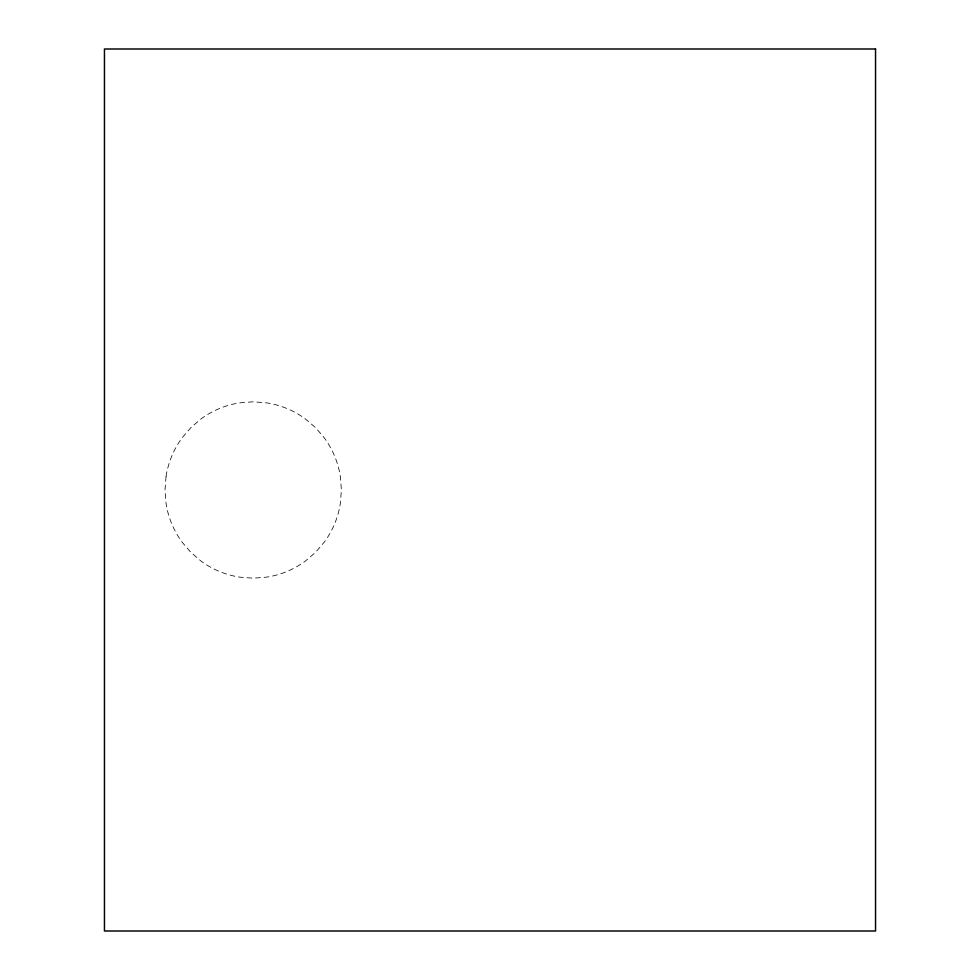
<?xml version="1.0" encoding="UTF-8"?>
<svg xmlns="http://www.w3.org/2000/svg" width="980" height="980" viewBox="0 0 980 980"><rect width="100%" height="100%" fill="white"/><g stroke="black" fill="none" stroke-linecap="round" stroke-linejoin="round"><path stroke-width="0.73" stroke-dasharray="4.9 3.68" d="M166.061 476.439L164.995 490L166.061 503.561A87.71 87.71 0 0 0 182.023 542.062L190.831 552.365L201.133 561.173A87.698 87.698 0 0 0 239.622 577.122L253.195 578.2L266.756 577.122A87.698 87.698 0 0 0 305.246 561.173L315.56 552.365L324.356 542.062A87.71 87.71 0 0 0 340.317 503.561L341.395 490L340.317 476.439A87.71 87.71 0 0 0 324.356 437.938L315.56 427.635L305.246 418.827A87.698 87.698 0 0 0 266.756 402.878L253.195 401.8L239.622 402.878A87.698 87.698 0 0 0 201.133 418.827L190.831 427.635L182.023 437.938A87.71 87.71 0 0 0 166.061 476.439"/><path stroke-width="1.47" d="M875.544 49L104.456 49L104.456 931L875.544 931L875.544 49"/></g></svg>
